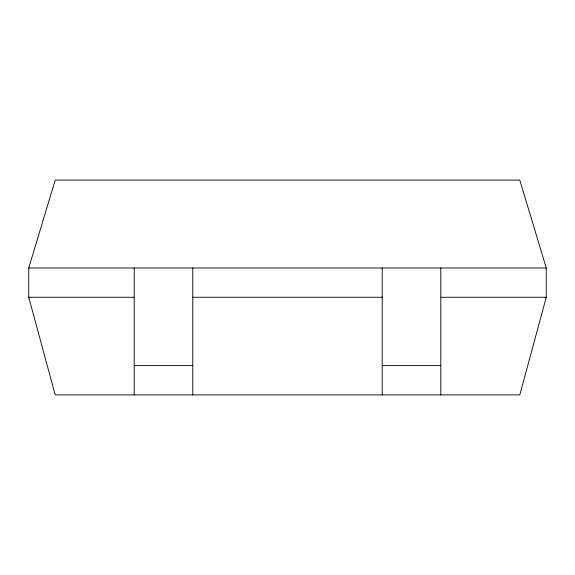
<?xml version="1.0" encoding="UTF-8"?>
<svg xmlns="http://www.w3.org/2000/svg" width="575" height="575" viewBox="0 0 575 575"><rect width="100%" height="100%" fill="white"/><g stroke="black" fill="none" stroke-linecap="round" stroke-linejoin="round"><path stroke-width="0.86" d="M546.25 297.261L519.8 394.903L55.2 394.903L28.75 297.261L28.75 267.972L55.2 180.097L519.8 180.097L546.25 267.972L546.25 297.261L441.133 297.261M28.75 267.972L546.25 267.972M28.75 297.261L133.867 297.261M192.266 297.261L382.734 297.261M134.205 365.614L192.79 365.614M382.21 365.614L440.795 365.614M440.795 267.972L440.795 394.903M382.21 267.972L382.21 394.903M192.79 267.972L192.79 394.903M134.205 267.972L134.205 394.903"/></g></svg>
